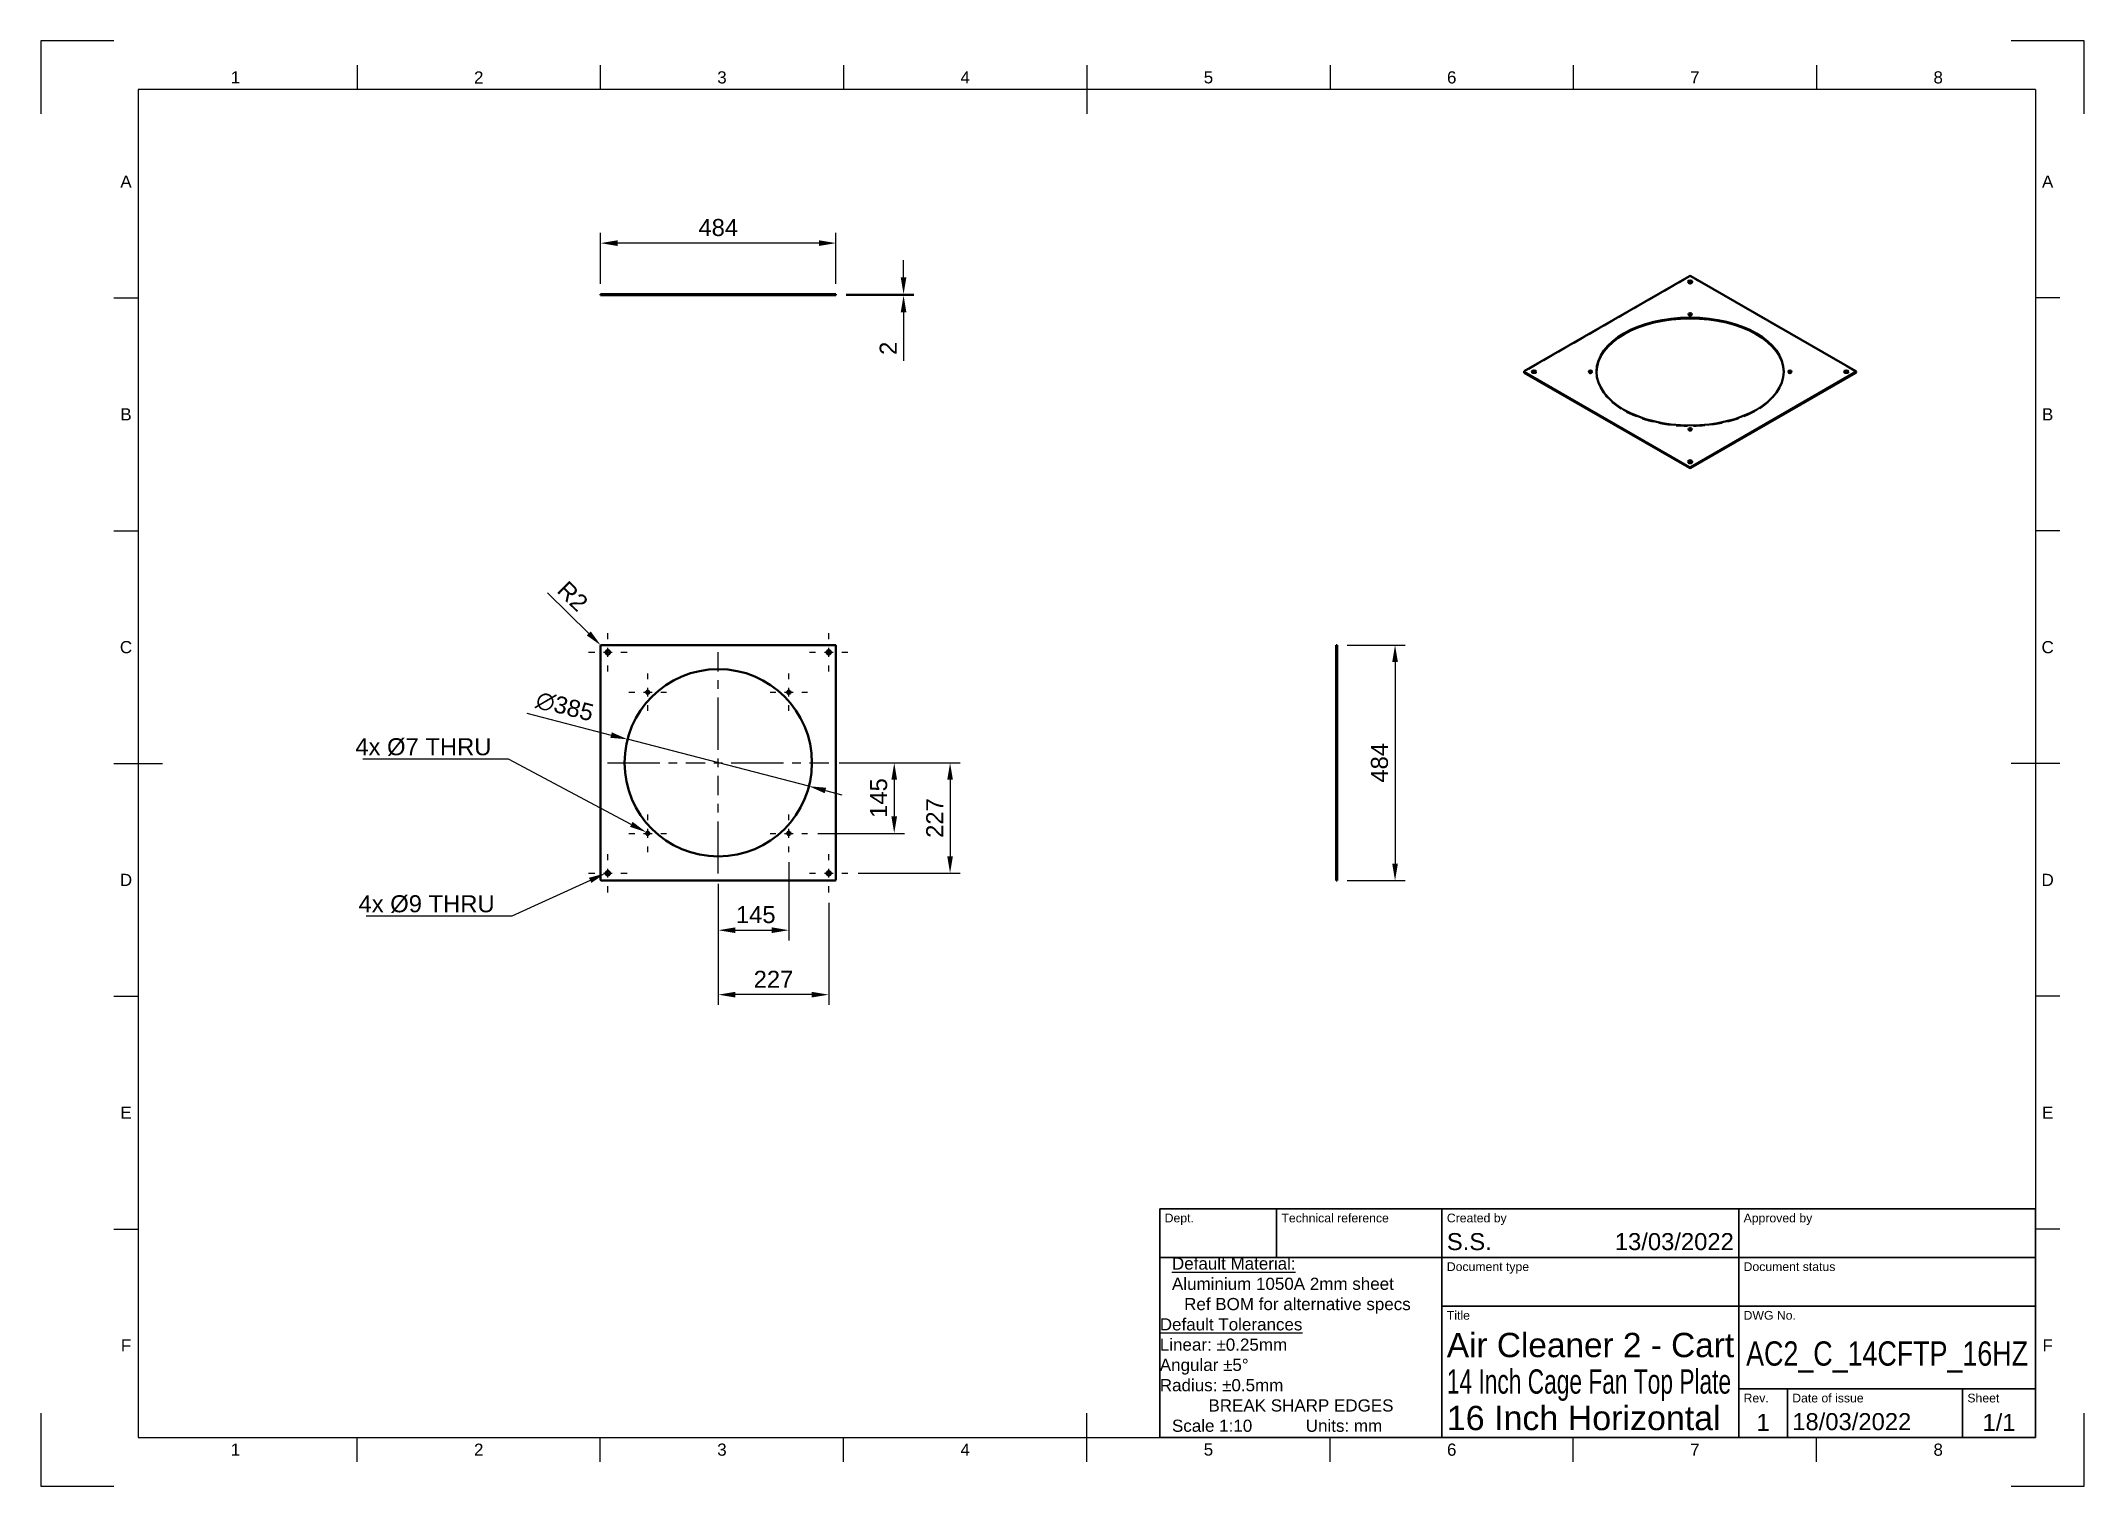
# Model space of a CAD drawing. Header units: millimetres. Extents: x 0 to 420, y 0 to 297.
import ezdxf
from ezdxf import colors
from ezdxf.entities.mleader import LeaderData, LeaderLine
from ezdxf.enums import TextEntityAlignment as Align
from ezdxf.math import Vec2, Vec3

# ---------------------------------------------------------------- set-up
doc = ezdxf.new("R2010")
doc.units = ezdxf.units.MM
doc.header["$LTSCALE"] = 0.75
doc.linetypes.add('CENTER2', pattern=[28.575, 19.05, -3.175, 3.175, -3.175])
doc.linetypes.add('HIDDEN2', pattern=[4.7625, 3.175, -1.5875])
for name, color, linetype, lineweight in [('Annotations', 7, 'Continuous', 25), ('Border', 7, 'Continuous', 25), ('Center Lines', 7, 'CENTER2', 25), ('Dimensions', 7, 'Continuous', 25), ('Hidden', 7, 'HIDDEN2', 25), ('Hidden Narrow', 7, 'HIDDEN2', 25), ('TitleBlock', 7, 'Continuous', 35), ('Visible', 7, 'Continuous', 50), ('Visible Narrow', 7, 'Continuous', 25)]:
    doc.layers.add(name, color=color, linetype=linetype, lineweight=lineweight)
doc.styles.add('FusionTitle', font='arial.ttf')
doc.styles.get("Standard").update_dxf_attribs({"font": 'arial.ttf'})
doc.dimstyles.new('ISO-25', dxfattribs={"dimtxt": 3.5, "dimasz": 3.5, "dimexe": 2.1, "dimexo": 2.1, "dimgap": 1.4, "dimtad": 1, "dimzin": 12, "dimdsep": 46, "dimtxsty": 'Standard', "dimcen": 0, "dimclrd": 256, "dimclre": 256, "dimclrt": 256, "dimazin": 3, "dimtp": 0.1, "dimtm": 0.1, "dimtfac": 0.714286, "dimtmove": 0, "dimatfit": 3, "dimfxl": 1, "dimtzin": 12, "dimarcsym": 0})

# ---------------------------------------------------------------- blocks, each defined once
blk = doc.blocks.new('ISO_A3_SHEET')
at = {"layer": 'Border'}
for p, q in [((65, 292), (65, 287)), ((115, 292), (115, 287)), ((165, 292), (165, 287)), ((215, 292), (215, 282)), ((265, 292), (265, 287)), ((315, 292), (315, 287)), ((365, 292), (365, 287)), ((410, 287), (20, 287)), ((20, 287), (20, 10)), ((410, 287), (410, 10)), ((15, 244.16666), (20, 244.16666)), ((415, 244.16666), (410, 244.16666)), ((15, 196.33333), (20, 196.33333)), ((415, 196.33333), (410, 196.33333)), ((15, 148.5), (25, 148.5)), ((415, 148.5), (405, 148.5)), ((15, 100.66667), (20, 100.66667)), ((415, 100.66667), (410, 100.66667)), ((15, 52.83334), (20, 52.83334)), ((415, 52.83334), (410, 52.83334)), ((215, 5), (215, 15)), ((20, 10), (410, 10)), ((65, 5), (65, 10)), ((115, 5), (115, 10)), ((165, 5), (165, 10)), ((265, 5), (265, 10)), ((315, 5), (315, 10)), ((365, 5), (365, 10))]:
    blk.add_line(p, q, dxfattribs=at)
at = {"layer": 'Defpoints'}
for p, q in [((15, 297), (0, 297)), ((0, 297), (0, 282)), ((420, 297), (405, 297)), ((420, 282), (420, 297)), ((0, 15), (0, 0)), ((420, 0), (420, 15)), ((0, 0), (15, 0)), ((405, 0), (420, 0))]:
    blk.add_line(p, q, dxfattribs=at)
at = {"layer": 'Border', "style": 'FusionTitle'}
for s, p in [('1', (40, 289.5)), ('2', (90, 289.5)), ('3', (140, 289.5)), ('4', (190, 289.5)), ('5', (240, 289.5)), ('6', (290, 289.5)), ('7', (340, 289.5)), ('8', (390, 289.5)), ('A', (17.5, 268.08333)), ('A', (412.5, 268.08333)), ('B', (17.5, 220.25)), ('B', (412.5, 220.25)), ('C', (17.5, 172.41667)), ('C', (412.5, 172.41667)), ('D', (17.5, 124.58334)), ('D', (412.5, 124.58334)), ('E', (17.5, 76.75001)), ('E', (412.5, 76.75001)), ('F', (17.5, 28.91668)), ('F', (412.5, 28.91668)), ('1', (40, 7.5)), ('2', (90, 7.5)), ('3', (140, 7.5)), ('4', (190, 7.5)), ('5', (240, 7.5)), ('6', (290, 7.5)), ('7', (340, 7.5)), ('8', (390, 7.5))]:
    blk.add_text(s, height=2.5, dxfattribs=at).set_placement(p, align=Align.MIDDLE)
blk = doc.blocks.new('ISO_TITLEBLOCK')
at = {"layer": 'TitleBlock'}
for p, q in [((0, 47), (-180, 47)), ((-180, 47), (-180, 0)), ((-156, 37), (-156, 47)), ((-122, 0), (-122, 47)), ((-61, 0), (-61, 47)), ((0, 0), (0, 47)), ((-180, 37), (0, 37)), ((-122, 27), (0, 27)), ((-61, 10), (0, 10)), ((-51, 0), (-51, 10)), ((-15, 0), (-15, 10)), ((-180, 0), (0, 0))]:
    blk.add_line(p, q, dxfattribs=at)
at = {"layer": 'TitleBlock', "style": 'FusionTitle'}
for s, p in [('Dept.', (-179, 46)), ('Technical reference', (-155, 46)), ('Created by', (-121, 46)), ('Approved by', (-60, 46)), ('Document type', (-121, 36)), ('Document status', (-60, 36)), ('Title', (-121, 26)), ('DWG No.', (-60, 26)), ('Rev.', (-60, 9)), ('Date of issue', (-50, 9)), ('Sheet', (-14, 9))]:
    blk.add_text(s, height=1.8, dxfattribs=at).set_placement(p, align=Align.TOP_LEFT)
for tag, height, p in [('DEPT', 3.5, (-179, 42)), ('TECHNICAL_REFERENCE', 3.5, (-155, 42)), ('CREATED_BY', 3.5, (-121, 42)), ('APPROVED_BY', 3.5, (-60, 42)), ('DOCUMENT_TYPE', 3.5, (-121, 32)), ('DOCUMENT_STATUS', 3.5, (-60, 32)), ('TITLE_1', 5, (-121, 21.5)), ('TITLE_2', 5, (-121, 14)), ('TITLE_3', 5, (-121, 6.5)), ('DATE_OF_ISSUE', 3.5, (-50, 5))]:
    blk.add_attdef(tag, text='', height=height, dxfattribs=at).set_placement(p, align=Align.TOP_LEFT)
for tag, p in [('CREATED_DATE', (-62, 42)), ('APPROVED_DATE', (-0.99, 42))]:
    blk.add_attdef(tag, text='', height=3.5, dxfattribs=at).set_placement(p, align=Align.TOP_RIGHT)
for tag, height, p in [('DRAWING_NUMBER', 5, (-30.5, 19.75)), ('REV', 3.5, (-56, 4.85)), ('SHEET', 3.5, (-7.5, 4.85))]:
    blk.add_attdef(tag, text='', height=height, dxfattribs=at).set_placement(p, align=Align.TOP_CENTER)
blk = doc.blocks.new('*D25')
at = {"layer": 'Defpoints', "color": 0, "transparency": 16777216}
for p in [(115.041397, 255.438354), (115.041397, 244.938354), (163.441397, 244.938354)]:
    blk.add_point(p, dxfattribs=at)
at = {"layer": 'Dimensions', "lineweight": -2, "transparency": 16777216}
for p, q in [((115.041397, 247.038354), (115.041397, 257.538354)), ((163.441397, 247.038354), (163.441397, 257.538354)), ((159.941397, 255.438354), (118.541397, 255.438354))]:
    blk.add_line(p, q, dxfattribs=at)
at = {"layer": 'Dimensions', "transparency": 16777216}
for points in [[(118.541397, 256.021688), (118.541397, 254.855021), (115.041397, 255.438354)], [(159.941397, 256.021688), (159.941397, 254.855021), (163.441397, 255.438354)]]:
    blk.add_solid(points, dxfattribs=at)
at = {"layer": 'Dimensions', "transparency": 16777216, "insert": (139.241397, 258.62536), "char_height": 3.5, "attachment_point": 5}
blk.add_mtext('484', dxfattribs=at)
blk = doc.blocks.new('*D26')
at = {"layer": 'Defpoints', "color": 0, "transparency": 16777216}
for p in [(266.44209, 172.84708), (266.44209, 124.44708), (278.356556, 124.44708)]:
    blk.add_point(p, dxfattribs=at)
at = {"layer": 'Dimensions', "lineweight": -2, "transparency": 16777216}
for p, q in [((268.54209, 172.84708), (280.456556, 172.84708)), ((278.356556, 169.34708), (278.356556, 127.94708)), ((268.54209, 124.44708), (280.456556, 124.44708))]:
    blk.add_line(p, q, dxfattribs=at)
at = {"layer": 'Dimensions', "transparency": 16777216}
for points in [[(277.773223, 169.34708), (278.939889, 169.34708), (278.356556, 172.84708)], [(277.773223, 127.94708), (278.939889, 127.94708), (278.356556, 124.44708)]]:
    blk.add_solid(points, dxfattribs=at)
at = {"layer": 'Dimensions', "transparency": 16777216, "insert": (275.169551, 148.64708), "char_height": 3.5, "attachment_point": 5, "rotation": 90}
blk.add_mtext('484', dxfattribs=at)
blk = doc.blocks.new('*D27')
at = {"layer": 'Defpoints', "color": 0, "transparency": 16777216}
for p in [(163.441397, 244.938354), (163.441397, 244.738354), (177.328074, 244.938354)]:
    blk.add_point(p, dxfattribs=at)
at = {"layer": 'Dimensions', "lineweight": -2, "transparency": 16777216}
for p, q in [((177.328074, 248.438354), (177.328074, 251.938354)), ((165.541397, 244.938354), (179.428074, 244.938354)), ((165.541397, 244.738354), (179.428074, 244.738354)), ((177.328074, 244.938354), (177.328074, 244.738354)), ((177.328074, 241.238354), (177.328074, 231.267294))]:
    blk.add_line(p, q, dxfattribs=at)
at = {"layer": 'Dimensions', "transparency": 16777216}
for points in [[(176.744741, 248.438354), (177.911407, 248.438354), (177.328074, 244.938354)], [(176.744741, 241.238354), (177.911407, 241.238354), (177.328074, 244.738354)]]:
    blk.add_solid(points, dxfattribs=at)
at = {"layer": 'Dimensions', "transparency": 16777216, "insert": (174.170912, 233.8264), "char_height": 3.5, "attachment_point": 5, "rotation": 90}
blk.add_mtext('2', dxfattribs=at)
blk = doc.blocks.new('*U10')
at = {"layer": 'Center Lines', "color": 0, "ltscale": 0.75, "transparency": 16777216}
for p, q in [((0, 2.678906), (0, 22.75)), ((-22.75, 0), (-2.678906, 0)), ((2.678906, 0), (22.75, 0)), ((0, -22.75), (0, -2.678906))]:
    blk.add_line(p, q, dxfattribs=at)
at = {"layer": 'Center Lines', "color": 0, "linetype": 'Continuous', "ltscale": 0.75, "transparency": 16777216}
for p, q in [((-0.892969, 0), (0.892969, 0)), ((0, -0.892969), (0, 0.892969))]:
    blk.add_line(p, q, dxfattribs=at)
blk = doc.blocks.new('*U11')
at = {"layer": 'Center Lines', "color": 0, "ltscale": 0.75, "transparency": 16777216}
for p, q in [((-3.95, 0), (-2.678906, 0)), ((0, 2.678906), (0, 3.95)), ((2.678906, 0), (3.95, 0)), ((0, -3.95), (0, -2.678906))]:
    blk.add_line(p, q, dxfattribs=at)
at = {"layer": 'Center Lines', "color": 0, "linetype": 'Continuous', "ltscale": 0.75, "transparency": 16777216}
for p, q in [((-0.892969, 0), (0.892969, 0)), ((0, -0.892969), (0, 0.892969))]:
    blk.add_line(p, q, dxfattribs=at)
blk = doc.blocks.new('*U12')
at = {"layer": 'Center Lines', "color": 0, "ltscale": 0.75, "transparency": 16777216}
for p, q in [((-3.95, 0), (-2.678906, 0)), ((0, 2.678906), (0, 3.95)), ((2.678906, 0), (3.95, 0)), ((0, -3.95), (0, -2.678906))]:
    blk.add_line(p, q, dxfattribs=at)
at = {"layer": 'Center Lines', "color": 0, "linetype": 'Continuous', "ltscale": 0.75, "transparency": 16777216}
for p, q in [((-0.892969, 0), (0.892969, 0)), ((0, -0.892969), (0, 0.892969))]:
    blk.add_line(p, q, dxfattribs=at)
blk = doc.blocks.new('*U13')
at = {"layer": 'Center Lines', "color": 0, "ltscale": 0.75, "transparency": 16777216}
for p, q in [((-3.95, 0), (-2.678906, 0)), ((0, 2.678906), (0, 3.95)), ((2.678906, 0), (3.95, 0)), ((0, -3.95), (0, -2.678906))]:
    blk.add_line(p, q, dxfattribs=at)
at = {"layer": 'Center Lines', "color": 0, "linetype": 'Continuous', "ltscale": 0.75, "transparency": 16777216}
for p, q in [((-0.892969, 0), (0.892969, 0)), ((0, -0.892969), (0, 0.892969))]:
    blk.add_line(p, q, dxfattribs=at)
blk = doc.blocks.new('*U14')
at = {"layer": 'Center Lines', "color": 0, "ltscale": 0.75, "transparency": 16777216}
for p, q in [((-3.95, 0), (-2.678906, 0)), ((0, 2.678906), (0, 3.95)), ((2.678906, 0), (3.95, 0)), ((0, -3.95), (0, -2.678906))]:
    blk.add_line(p, q, dxfattribs=at)
at = {"layer": 'Center Lines', "color": 0, "linetype": 'Continuous', "ltscale": 0.75, "transparency": 16777216}
for p, q in [((-0.892969, 0), (0.892969, 0)), ((0, -0.892969), (0, 0.892969))]:
    blk.add_line(p, q, dxfattribs=at)
blk = doc.blocks.new('*D28')
at = {"layer": 'Defpoints', "color": 0, "transparency": 16777216}
for p in [(153.741083, 130.29739), (139.241396, 125.89708), (153.741083, 114.240185)]:
    blk.add_point(p, dxfattribs=at)
at = {"layer": 'Dimensions', "lineweight": -2, "transparency": 16777216}
for p, q in [((153.741083, 128.19739), (153.741083, 112.140185)), ((139.241396, 123.79708), (139.241396, 112.140185)), ((142.741396, 114.240185), (150.241083, 114.240185))]:
    blk.add_line(p, q, dxfattribs=at)
at = {"layer": 'Dimensions', "transparency": 16777216}
for points in [[(142.741396, 114.823518), (142.741396, 113.656851), (139.241396, 114.240185)], [(150.241083, 114.823518), (150.241083, 113.656851), (153.741083, 114.240185)]]:
    blk.add_solid(points, dxfattribs=at)
at = {"layer": 'Dimensions', "transparency": 16777216, "insert": (146.940948, 117.42719), "char_height": 3.5, "attachment_point": 5}
blk.add_mtext('145', dxfattribs=at)
blk = doc.blocks.new('*D29')
at = {"layer": 'Defpoints', "color": 0, "transparency": 16777216}
for p in [(139.241396, 125.89708), (161.941402, 121.99708), (139.241396, 100.99708)]:
    blk.add_point(p, dxfattribs=at)
at = {"layer": 'Dimensions', "lineweight": -2, "transparency": 16777216}
for p, q in [((139.241396, 123.79708), (139.241396, 98.89708)), ((161.941402, 119.89708), (161.941402, 98.89708)), ((158.441402, 100.99708), (142.741396, 100.99708))]:
    blk.add_line(p, q, dxfattribs=at)
at = {"layer": 'Dimensions', "transparency": 16777216}
for points in [[(142.741396, 101.580413), (142.741396, 100.413747), (139.241396, 100.99708)], [(158.441402, 101.580413), (158.441402, 100.413747), (161.941402, 100.99708)]]:
    blk.add_solid(points, dxfattribs=at)
at = {"layer": 'Dimensions', "transparency": 16777216, "insert": (150.591399, 104.154242), "char_height": 3.5, "attachment_point": 5}
blk.add_mtext('227', dxfattribs=at)
blk = doc.blocks.new('*D30')
at = {"layer": 'Defpoints', "color": 0, "transparency": 16777216}
for p in [(120.604788, 153.467802), (157.878003, 143.826359)]:
    blk.add_point(p, dxfattribs=at)
at = {"layer": 'Dimensions', "lineweight": -2, "transparency": 16777216}
for p, q in [((99.918454, 158.818726), (117.216314, 154.344297)), ((157.878003, 143.826359), (120.604788, 153.467802)), ((161.266477, 142.949864), (164.654952, 142.073369))]:
    blk.add_line(p, q, dxfattribs=at)
at = {"layer": 'Dimensions', "transparency": 16777216}
for points in [[(117.362397, 154.909043), (117.070232, 153.779552), (120.604788, 153.467802)], [(161.41256, 143.514609), (161.120395, 142.385118), (157.878003, 143.826359)]]:
    blk.add_solid(points, dxfattribs=at)
at = {"layer": 'Dimensions', "transparency": 16777216, "insert": (107.695773, 160.199978), "char_height": 3.5, "attachment_point": 5, "rotation": 345.49721176}
blk.add_mtext('∅385', dxfattribs=at)
blk = doc.blocks.new('*U18')
at = {"layer": 'Center Lines', "color": 0, "ltscale": 0.75, "transparency": 16777216}
for p, q in [((-3.85, 0), (-2.678906, 0)), ((0, 2.678906), (0, 3.85)), ((2.678906, 0), (3.85, 0)), ((0, -3.85), (0, -2.678906))]:
    blk.add_line(p, q, dxfattribs=at)
at = {"layer": 'Center Lines', "color": 0, "linetype": 'Continuous', "ltscale": 0.75, "transparency": 16777216}
for p, q in [((-0.892969, 0), (0.892969, 0)), ((0, -0.892969), (0, 0.892969))]:
    blk.add_line(p, q, dxfattribs=at)
blk = doc.blocks.new('*U19')
at = {"layer": 'Center Lines', "color": 0, "ltscale": 0.75, "transparency": 16777216}
for p, q in [((-3.85, 0), (-2.678906, 0)), ((0, 2.678906), (0, 3.85)), ((2.678906, 0), (3.85, 0)), ((0, -3.85), (0, -2.678906))]:
    blk.add_line(p, q, dxfattribs=at)
at = {"layer": 'Center Lines', "color": 0, "linetype": 'Continuous', "ltscale": 0.75, "transparency": 16777216}
for p, q in [((-0.892969, 0), (0.892969, 0)), ((0, -0.892969), (0, 0.892969))]:
    blk.add_line(p, q, dxfattribs=at)
blk = doc.blocks.new('*U20')
at = {"layer": 'Center Lines', "color": 0, "ltscale": 0.75, "transparency": 16777216}
for p, q in [((-3.85, 0), (-2.678906, 0)), ((0, 2.678906), (0, 3.85)), ((2.678906, 0), (3.85, 0)), ((0, -3.85), (0, -2.678906))]:
    blk.add_line(p, q, dxfattribs=at)
at = {"layer": 'Center Lines', "color": 0, "linetype": 'Continuous', "ltscale": 0.75, "transparency": 16777216}
for p, q in [((-0.892969, 0), (0.892969, 0)), ((0, -0.892969), (0, 0.892969))]:
    blk.add_line(p, q, dxfattribs=at)
blk = doc.blocks.new('*U21')
at = {"layer": 'Center Lines', "color": 0, "ltscale": 0.75, "transparency": 16777216}
for p, q in [((-3.85, 0), (-2.678906, 0)), ((0, 2.678906), (0, 3.85)), ((2.678906, 0), (3.85, 0)), ((0, -3.85), (0, -2.678906))]:
    blk.add_line(p, q, dxfattribs=at)
at = {"layer": 'Center Lines', "color": 0, "linetype": 'Continuous', "ltscale": 0.75, "transparency": 16777216}
for p, q in [((-0.892969, 0), (0.892969, 0)), ((0, -0.892969), (0, 0.892969))]:
    blk.add_line(p, q, dxfattribs=at)
blk = doc.blocks.new('*D31')
at = {"layer": 'Defpoints', "color": 0, "transparency": 16777216}
for p in [(161.991396, 148.64708), (157.591083, 134.14739), (175.414386, 134.14739)]:
    blk.add_point(p, dxfattribs=at)
at = {"layer": 'Dimensions', "lineweight": -2, "transparency": 16777216}
for p, q in [((164.091396, 148.64708), (177.514386, 148.64708)), ((175.414386, 145.14708), (175.414386, 137.64739)), ((159.691083, 134.14739), (177.514386, 134.14739))]:
    blk.add_line(p, q, dxfattribs=at)
at = {"layer": 'Dimensions', "transparency": 16777216}
for points in [[(174.831053, 145.14708), (175.99772, 145.14708), (175.414386, 148.64708)], [(174.831053, 137.64739), (175.99772, 137.64739), (175.414386, 134.14739)]]:
    blk.add_solid(points, dxfattribs=at)
at = {"layer": 'Dimensions', "transparency": 16777216, "insert": (172.227381, 141.397235), "char_height": 3.5, "attachment_point": 5, "rotation": 90}
blk.add_mtext('145', dxfattribs=at)
blk = doc.blocks.new('*D32')
at = {"layer": 'Defpoints', "color": 0, "transparency": 16777216}
for p in [(161.991396, 148.64708), (165.891402, 125.94708), (186.891402, 125.94708)]:
    blk.add_point(p, dxfattribs=at)
at = {"layer": 'Dimensions', "lineweight": -2, "transparency": 16777216}
for p, q in [((164.091396, 148.64708), (188.991402, 148.64708)), ((186.891402, 145.14708), (186.891402, 129.44708)), ((167.991402, 125.94708), (188.991402, 125.94708))]:
    blk.add_line(p, q, dxfattribs=at)
at = {"layer": 'Dimensions', "transparency": 16777216}
for points in [[(186.308068, 145.14708), (187.474735, 145.14708), (186.891402, 148.64708)], [(186.308068, 129.44708), (187.474735, 129.44708), (186.891402, 125.94708)]]:
    blk.add_solid(points, dxfattribs=at)
at = {"layer": 'Dimensions', "transparency": 16777216, "insert": (183.734239, 137.29708), "char_height": 3.5, "attachment_point": 5, "rotation": 90}
blk.add_mtext('227', dxfattribs=at)
blk = doc.blocks.new('*D33')
at = {"layer": 'Defpoints', "color": 0, "transparency": 16777216}
for p in [(115.098876, 172.787394), (115.241396, 172.64708)]:
    blk.add_point(p, dxfattribs=at)
at = {"layer": 'Dimensions', "lineweight": -2, "transparency": 16777216}
for p, q in [((104.11904, 183.597265), (112.604773, 175.242889)), ((115.241396, 172.64708), (115.098876, 172.787394))]:
    blk.add_line(p, q, dxfattribs=at)
at = {"layer": 'Dimensions', "transparency": 16777216}
blk.add_solid([(113.014022, 175.658573), (112.195524, 174.827205), (115.098876, 172.787394)], dxfattribs=at)
at = {"layer": 'Dimensions', "transparency": 16777216, "insert": (109.329825, 182.89762), "char_height": 3.5, "attachment_point": 5, "rotation": 315.4469169}
blk.add_mtext('R2', dxfattribs=at)

msp = doc.modelspace()

# ---------------------------------------------------------------- linework, layer by layer
at = {"layer": 'Hidden', "extrusion": (1e-16, 0.817547, 0.575862)}
for p, q in [((338.871666, 248.498635, -27.921674), (304.930541, 228.953241, -0.173205)), ((373.095635, 228.953241, -0.173205), (339.154509, 248.498635, -27.921674)), ((338.563092, 247.521999, -26.187845), (338.563092, 247.35849, -26.303017)), ((339.463092, 247.521999, -26.187845), (339.463092, 247.35849, -26.303017)), ((338.66309, 240.843734, -16.706755), (338.66309, 240.680224, -16.821927)), ((339.36309, 240.843734, -16.706755), (339.36309, 240.680224, -16.821927)), ((306.460435, 228.8718, -0.057583), (306.460435, 229.035309, 0.057589)), ((307.360435, 228.8718, -0.057583), (307.360435, 229.035309, 0.057589)), ((318.157431, 229.035313, 0.057584), (318.157431, 228.871804, -0.057588)), ((318.857431, 229.035313, 0.057584), (318.857431, 228.871804, -0.057588)), ((319.763088, 229.035311, 0.057586), (319.763088, 228.871802, -0.057586)), ((358.263088, 229.035311, 0.057586), (358.263088, 228.871802, -0.057586)), ((359.168745, 229.03531, 0.057588), (359.168745, 228.871801, -0.057584)), ((359.868745, 229.03531, 0.057588), (359.868745, 228.871801, -0.057584)), ((370.66574, 228.871804, -0.057589), (370.66574, 229.035314, 0.057583)), ((371.56574, 228.871804, -0.057589), (371.56574, 229.035314, 0.057583)), ((338.663085, 217.226889, 16.821927), (338.663085, 217.06338, 16.706755)), ((339.363085, 217.226889, 16.821927), (339.363085, 217.06338, 16.706755)), ((338.563084, 210.548623, 26.303017), (338.563084, 210.385114, 26.187845)), ((339.463084, 210.548623, 26.303017), (339.463084, 210.385114, 26.187845))]:
    msp.add_line(p, q, dxfattribs=at)
at = {"layer": 'Hidden', "extrusion": (0, 1, 0)}
for p, q in [((116.091391, 244.938354, 22.7), (116.091391, 244.738354, 22.7)), ((116.991391, 244.938354, 22.7), (116.991391, 244.738354, 22.7)), ((119.991397, 244.938354), (119.991397, 244.738355)), ((124.391706, 244.938354, 14.499687), (124.391706, 244.738354, 14.499687)), ((124.391709, 244.938354, -14.499691), (124.391709, 244.738354, -14.499691)), ((125.091706, 244.938354, 14.499687), (125.091706, 244.738354, 14.499687)), ((125.091709, 244.938354, -14.499691), (125.091709, 244.738354, -14.499691)), ((153.391084, 244.938354, 14.499691), (153.391084, 244.738354, 14.499691)), ((153.391087, 244.938354, -14.499687), (153.391087, 244.738354, -14.499687)), ((154.091084, 244.938354, 14.499691), (154.091084, 244.738354, 14.499691)), ((154.091087, 244.938354, -14.499687), (154.091087, 244.738354, -14.499687)), ((158.491397, 244.938354), (158.491397, 244.738355)), ((161.491403, 244.738354, 22.7), (161.491403, 244.938354, 22.7)), ((162.391403, 244.738354, 22.7), (162.391403, 244.938354, 22.7))]:
    msp.add_line(p, q, dxfattribs=at)
at = {"layer": 'Hidden', "extrusion": (1, 2.967e-13, 2.968e-13)}
for p, q in [((266.24209, 171.797081, 22.700006), (266.44209, 171.797081, 22.700006)), ((266.24209, 170.897081, 22.700006), (266.44209, 170.897081, 22.700006)), ((266.44209, 167.89708), (266.242091, 167.89708)), ((266.44209, 163.496771, 14.499687), (266.24209, 163.496771, 14.499687)), ((266.44209, 163.496768, -14.499691), (266.24209, 163.496768, -14.499691)), ((266.44209, 162.796771, 14.499687), (266.24209, 162.796771, 14.499687)), ((266.44209, 162.796768, -14.499691), (266.24209, 162.796768, -14.499691)), ((266.44209, 134.497393, 14.499691), (266.24209, 134.497393, 14.499691)), ((266.44209, 134.49739, -14.499687), (266.24209, 134.49739, -14.499687)), ((266.44209, 133.797393, 14.499691), (266.24209, 133.797393, 14.499691)), ((266.44209, 133.79739, -14.499687), (266.24209, 133.79739, -14.499687)), ((266.44209, 126.39708, 22.700006), (266.24209, 126.39708, 22.700006)), ((266.44209, 129.39708), (266.242091, 129.39708)), ((266.44209, 125.49708, 22.700006), (266.24209, 125.49708, 22.700006))]:
    msp.add_line(p, q, dxfattribs=at)
at = {"layer": 'Hidden', "extrusion": (1e-16, 0.817547, 0.575862)}
for centre, radius, start, end in [((-339.013088, -165.78671, 187.080322), 0.2, 225, 315), ((-339.013092, -163.948237, 187.080322), 0.45, 341.609757, 198.390243), ((-339.01309, -152.351241, 187.080322), 0.35, 336.069593, 203.930407), ((-305.071962, -131.845585, 187.080322), 0.2, 315, 0), ((-318.507431, -131.845587, 187.080322), 0.35, 336.069593, 203.930407), ((-339.013088, -131.845585, 187.080323), 19.25, 359.577439, 180.422561), ((-359.518745, -131.845582, 187.080322), 0.35, 336.069593, 203.930407), ((-339.013085, -111.339928, 187.080322), 0.35, 336.069593, 203.930407), ((-339.013084, -99.742932, 187.080322), 0.45, 341.609757, 198.390243)]:
    msp.add_arc(centre, radius, start, end, dxfattribs=at)
at = {"layer": 'Hidden', "extrusion": (6.33e-14, -0.817547, -0.575862)}
msp.add_arc((306.910435, -131.845581, -187.080322), 0.45, 341.609757, 198.390243, dxfattribs=at)
at = {"layer": 'Hidden', "extrusion": (3.34e-14, -0.817547, -0.575862)}
msp.add_arc((371.11574, -131.845589, -187.080322), 0.45, 341.609757, 198.390243, dxfattribs=at)
at = {"layer": 'Hidden', "extrusion": (3.31e-14, -0.817547, -0.575862)}
msp.add_arc((372.954213, -131.845585, -187.080322), 0.2, 315, 0, dxfattribs=at)
at = {"layer": 'Hidden Narrow', "extrusion": (1e-16, 0.817547, 0.575862)}
for p, q in [((338.871666, 248.498635, -27.921674), (338.871666, 248.662145, -27.806502)), ((339.154509, 248.662145, -27.806502), (339.154509, 248.498635, -27.921674)), ((304.930541, 229.116751, -0.058032), (304.930541, 228.953872, -0.17276)), ((373.095635, 229.116751, -0.058032), (373.095635, 228.953872, -0.17276))]:
    msp.add_line(p, q, dxfattribs=at)
at = {"layer": 'Visible', "extrusion": (1e-16, 0.817547, 0.575862)}
for p, q in [((304.930541, 229.116751, -0.058032), (338.871666, 248.662145, -27.806502)), ((373.095635, 229.116751, -0.058032), (339.154509, 248.662145, -27.806502)), ((304.871962, 228.871802, -0.057586), (304.871962, 229.035311, 0.057586)), ((338.871666, 209.408478, 27.921674), (304.930541, 228.953872, 0.173205)), ((338.871666, 209.244969, 27.806502), (304.930541, 228.790363, 0.058032)), ((339.154509, 209.408478, 27.921674), (373.095635, 228.953872, 0.173205)), ((373.095635, 228.790363, 0.058032), (339.154509, 209.244969, 27.806502)), ((373.154213, 228.871802, -0.057586), (373.154213, 229.035311, 0.057586))]:
    msp.add_line(p, q, dxfattribs=at)
at = {"layer": 'Visible', "extrusion": (0, 1, 0)}
for p, q in [((115.041397, 244.738354, 24), (115.041397, 244.938354, 24)), ((115.241397, 244.938354, 24.2), (163.241397, 244.938354, 24.2)), ((163.241397, 244.738354, 24.2), (115.241397, 244.738354, 24.2)), ((163.441397, 244.938354, 24), (163.441397, 244.738354, 24))]:
    msp.add_line(p, q, dxfattribs=at)
at = {"layer": 'Visible'}
for p, q in [((115.041396, 124.64708, 0.1), (115.041396, 172.64708, 0.1)), ((115.241396, 172.84708, 0.1), (163.241396, 172.84708, 0.1)), ((163.441396, 124.64708, 0.1), (163.441396, 172.64708, 0.1)), ((115.241396, 124.44708, 0.1), (163.241396, 124.44708, 0.1))]:
    msp.add_line(p, q, dxfattribs=at)
at = {"layer": 'Visible', "extrusion": (1, 2.967e-13, 2.968e-13)}
for p, q in [((266.44209, 172.84708, 24), (266.24209, 172.84708, 24)), ((266.24209, 124.64708, 24.2), (266.24209, 172.64708, 24.2)), ((266.44209, 124.64708, 24.2), (266.44209, 172.64708, 24.2)), ((266.44209, 124.44708, 24), (266.24209, 124.44708, 24))]:
    msp.add_line(p, q, dxfattribs=at)
at = {"layer": 'Visible', "extrusion": (1e-16, 0.817547, 0.575862)}
for centre, radius in [((-339.013092, -163.948237, 187.280322), 0.45), ((-339.013088, -131.845585, 187.280322), 19.25), ((-339.013084, -99.742932, 187.280322), 0.45)]:
    msp.add_circle(centre, radius, dxfattribs=at)
at = {"layer": 'Visible', "extrusion": (3.26e-14, -0.817547, -0.575862)}
for centre in [(339.01309, -152.351241, -187.280322), (318.507431, -131.845587, -187.280322), (359.518745, -131.845582, -187.280322), (339.013085, -111.339928, -187.280322)]:
    msp.add_circle(centre, 0.35, dxfattribs=at)
at = {"layer": 'Visible', "extrusion": (6.34e-14, -0.817547, -0.575862)}
msp.add_circle((306.910435, -131.845581, -187.280322), 0.45, dxfattribs=at)
at = {"layer": 'Visible', "extrusion": (3.35e-14, -0.817547, -0.575862)}
msp.add_circle((371.11574, -131.845589, -187.280322), 0.45, dxfattribs=at)
at = {"layer": 'Visible', "extrusion": (0, -8.97e-14, -1)}
msp.add_circle((-116.54139, 171.347081, -0.1), 0.45, dxfattribs=at)
at = {"layer": 'Visible'}
for centre, radius in [((161.941402, 171.347081, 0.1), 0.45), ((139.241396, 148.64708, 0.1), 19.25), ((116.54139, 125.94708, 0.1), 0.45)]:
    msp.add_circle(centre, radius, dxfattribs=at)
at = {"layer": 'Visible', "extrusion": (0, -4.62e-14, -1)}
for centre in [(-124.741709, 163.146771, -0.1), (-153.741087, 163.146768, -0.1), (-124.741705, 134.147393, -0.1), (-153.741083, 134.14739, -0.1)]:
    msp.add_circle(centre, 0.35, dxfattribs=at)
at = {"layer": 'Visible', "extrusion": (-1e-16, -4.75e-14, -1)}
msp.add_circle((-161.941402, 125.94708, -0.1), 0.45, dxfattribs=at)
at = {"layer": 'Visible', "extrusion": (3.3e-14, -0.817547, -0.575862)}
msp.add_arc((339.013088, -165.78671, -187.280322), 0.2, 225, 315, dxfattribs=at)
at = {"layer": 'Visible', "extrusion": (0, 1, 0)}
for centre, start, end in [((-115.241397, 24, 244.938354), 0, 90), ((-163.241397, 24, 244.938354), 90, 180)]:
    msp.add_arc(centre, 0.2, start, end, dxfattribs=at)
at = {"layer": 'Visible', "extrusion": (1e-16, -1, 8.89e-14)}
msp.add_arc((115.241397, 24, -244.738354), 0.2, 90, 180, dxfattribs=at)
at = {"layer": 'Visible', "extrusion": (-6e-16, -1, 4.75e-14)}
msp.add_arc((163.241397, 24, -244.738354), 0.2, 0, 90, dxfattribs=at)
at = {"layer": 'Visible', "extrusion": (1e-16, 0.817547, 0.575862)}
for centre, radius, start, end in [((-339.013092, -163.948237, 187.080322), 0.45, 198.390243, 341.609757), ((-339.013088, -131.845585, 187.080323), 19.25, 180.422561, 359.577439), ((-339.01309, -152.351241, 187.080322), 0.35, 203.930407, 336.069593), ((-305.071962, -131.845585, 187.080322), 0.2, 0, 45), ((-318.507431, -131.845587, 187.080322), 0.35, 203.930407, 336.069593), ((-359.518745, -131.845582, 187.080322), 0.35, 203.930407, 336.069593), ((-372.954213, -131.845585, 187.280322), 0.2, 135, 225), ((-339.013085, -111.339928, 187.080322), 0.35, 203.930407, 336.069593), ((-339.013084, -99.742932, 187.080322), 0.45, 198.390243, 341.609757), ((-339.013088, -97.904459, 187.280322), 0.2, 45, 135)]:
    msp.add_arc(centre, radius, start, end, dxfattribs=at)
at = {"layer": 'Visible', "extrusion": (6.3e-14, -0.817547, -0.575862)}
msp.add_arc((305.071962, -131.845585, -187.280322), 0.2, 135, 225, dxfattribs=at)
at = {"layer": 'Visible', "extrusion": (6.35e-14, -0.817547, -0.575862)}
msp.add_arc((306.910435, -131.845581, -187.080322), 0.45, 198.390243, 341.609757, dxfattribs=at)
at = {"layer": 'Visible', "extrusion": (3.36e-14, -0.817547, -0.575862)}
msp.add_arc((371.11574, -131.845589, -187.080322), 0.45, 198.390243, 341.609757, dxfattribs=at)
at = {"layer": 'Visible', "extrusion": (3.26e-14, -0.817547, -0.575862)}
msp.add_arc((372.954213, -131.845585, -187.080322), 0.2, 0, 45, dxfattribs=at)
at = {"layer": 'Visible', "extrusion": (6.29e-14, -0.817547, -0.575862)}
msp.add_arc((339.013088, -97.904459, -187.080322), 0.2, 45, 135, dxfattribs=at)
at = {"layer": 'Visible', "extrusion": (-6e-16, -8.97e-14, -1)}
msp.add_arc((-115.241396, 172.64708, -0.1), 0.2, 0, 90, dxfattribs=at)
at = {"layer": 'Visible', "extrusion": (0, -4.67e-14, -1)}
msp.add_arc((-163.241396, 172.64708, -0.1), 0.2, 90, 180, dxfattribs=at)
at = {"layer": 'Visible', "extrusion": (1, 2.967e-13, 2.968e-13)}
for centre, start, end in [((172.64708, 24, 266.24209), 0, 90), ((124.64708, 24, 266.44209), 90, 180)]:
    msp.add_arc(centre, 0.2, start, end, dxfattribs=at)
at = {"layer": 'Visible', "extrusion": (-1, -3.864e-13, -2.962e-13)}
msp.add_arc((-172.64708, 24, -266.44209), 0.2, 90, 180, dxfattribs=at)
at = {"layer": 'Visible'}
for centre, start, end in [((115.241396, 124.64708, 0.1), 180, 270), ((163.241396, 124.64708, 0.1), 270, 0)]:
    msp.add_arc(centre, 0.2, start, end, dxfattribs=at)
at = {"layer": 'Visible', "extrusion": (-1, -3.856e-13, -2.969e-13)}
msp.add_arc((-124.64708, 24, -266.24209), 0.2, 0, 90, dxfattribs=at)
at = {"layer": 'Visible Narrow', "extrusion": (1e-16, 0.817547, 0.575862)}
for p, q in [((304.930541, 228.790363, 0.058032), (304.930541, 228.953872, 0.173205)), ((373.095635, 228.790363, 0.058032), (373.095635, 228.953872, 0.173205)), ((338.871666, 209.244969, 27.806502), (338.871666, 209.408478, 27.921674)), ((339.154509, 209.408478, 27.921674), (339.154509, 209.244969, 27.806502))]:
    msp.add_line(p, q, dxfattribs=at)

# ---------------------------------------------------------------- block references
at = {"layer": 'Border'}
msp.add_blockref('ISO_A3_SHEET', (0, 0), dxfattribs=at)
at = {"layer": 'Center Lines', "ltscale": 0.75}
for name, p in [('*U14', (116.54139, 171.347081)), ('*U13', (161.941402, 171.347081)), ('*U10', (139.241396, 148.64708)), ('*U18', (124.741709, 163.146771)), ('*U19', (153.741087, 163.146768)), ('*U21', (124.741705, 134.147393)), ('*U20', (153.741083, 134.14739)), ('*U11', (116.54139, 125.94708)), ('*U12', (161.941402, 125.94708))]:
    msp.add_blockref(name, p, dxfattribs=at)
at = {"layer": 'TitleBlock'}
ref = msp.add_blockref('ISO_TITLEBLOCK', (410, 10), dxfattribs=at)
ref.add_attrib('DATE_OF_ISSUE', '18/03/2022', dxfattribs={"height": 3.5, "style": 'FusionTitle'}).set_placement((360, 15), align=Align.TOP_LEFT)
ref.add_attrib('REV', '1', dxfattribs={"height": 3.5, "style": 'FusionTitle'}).set_placement((354, 14.85), align=Align.TOP_CENTER)
ref.add_attrib('TITLE_3', '16 Inch Horizontal', dxfattribs={"height": 5, "style": 'FusionTitle'}).set_placement((289, 16.5), align=Align.TOP_LEFT)
ref.add_attrib('CREATED_DATE', '13/03/2022', dxfattribs={"height": 3.5, "style": 'FusionTitle'}).set_placement((348, 52), align=Align.TOP_RIGHT)
ref.add_attrib('SHEET', '1/1', dxfattribs={"height": 3.5, "style": 'FusionTitle'}).set_placement((402.5, 14.85), align=Align.TOP_CENTER)
ref.add_attrib('TITLE_2', '14 Inch Cage Fan Top Plate', dxfattribs={"height": 5, "style": 'FusionTitle', "width": 0.668927}).set_placement((289, 24), align=Align.TOP_LEFT)
ref.add_attrib('DRAWING_NUMBER', 'AC2_C_14CFTP_16HZ', dxfattribs={"height": 5, "style": 'FusionTitle', "width": 0.789872}).set_placement((379.5, 29.751432), align=Align.TOP_CENTER)
ref.add_attrib('TITLE_1', 'Air Cleaner 2 - Cart', dxfattribs={"height": 5, "style": 'FusionTitle', "width": 0.98161}).set_placement((289, 31.5), align=Align.TOP_LEFT)
ref.add_attrib('CREATED_BY', 'S.S.', dxfattribs={"height": 3.5, "style": 'FusionTitle'}).set_placement((289, 52), align=Align.TOP_LEFT)

# ---------------------------------------------------------------- texts
at = {"layer": 'Annotations', "insert": (230, 47), "char_height": 2.5, "attachment_point": 1}
msp.add_mtext_dynamic_manual_height_columns('\\pi-2.5,l5;{\\LDefault Material: ^J}Aluminium 1050A 2mm sheet\\P\\pi2.5,l2.5;Ref BOM for alternative specs\\P\\pi0,l0;{\\LDefault Tolerances^J}Linear: ±0.25mm ^JAngular ±5° ^JRadius: ±0.5mm^J^IBREAK SHARP EDGES\\P\\pl2.5;Scale 1:10^I^IUnits: mm', width=58, gutter_width=17.5, heights=[0], dxfattribs=at)

# ---------------------------------------------------------------- dimensions: what is measured, and where the dimension line sits
at = {"layer": 'Dimensions'}
for p1, p2, distance, picture, middle in [((163.441397, 244.938354), (115.041397, 244.938354), -10.5, '*D25', (139.241397, 258.62536)), ((266.44209, 172.84708), (266.44209, 124.44708), 11.914466, '*D26', (275.169551, 148.64708))]:
    dim = msp.add_aligned_dim(p1=p1, p2=p2, distance=distance, dimstyle='ISO-25', override={"dimlfac": 10, "dimclrd": 256, "dimclre": 256}, dxfattribs=at)
    dim.commit()
    dim.dimension.update_dxf_attribs({"geometry": picture, "text_midpoint": middle})
dim = msp.add_linear_dim(base=(177.328074, 244.938354), p1=(163.441397, 244.738354), p2=(163.441397, 244.938354), angle=90, dimstyle='ISO-25', override={"dimlfac": 10}, dxfattribs=at)
dim.commit()
dim.dimension.update_dxf_attribs({"geometry": '*D27', "text_midpoint": (177.328074, 233.8264), "dimtype": 161})
dim = msp.add_radius_dim(center=(115.241396, 172.64708), mpoint=(115.098876, 172.787394), dimstyle='ISO-25', override={"dimlfac": 10, "dimse1": 1, "dimclrd": 256, "dimclre": 256}, dxfattribs=at)
dim.commit()
dim.dimension.update_dxf_attribs({"geometry": '*D33', "text_midpoint": (107.114855, 180.647824), "dimtype": 164})
dim = msp.add_diameter_dim_2p(p1=(157.878003, 143.826359), p2=(120.604788, 153.467802), dimstyle='ISO-25', override={"dimlfac": 10}, dxfattribs=at)
dim.commit()
dim.dimension.update_dxf_attribs({"geometry": '*D30', "text_midpoint": (107.695773, 160.199978)})
for base, p2, picture, middle in [((175.414386, 134.14739), (157.591083, 134.14739), '*D31', (172.227381, 141.397235)), ((186.891402, 125.94708), (165.891402, 125.94708), '*D32', (183.734239, 137.29708))]:
    dim = msp.add_linear_dim(base=base, p1=(161.991396, 148.64708), p2=p2, angle=90, dimstyle='ISO-25', override={"dimlfac": 10, "dimclrd": 256, "dimclre": 256}, dxfattribs=at)
    dim.commit()
    dim.dimension.update_dxf_attribs({"geometry": picture, "text_midpoint": middle})
dim = msp.add_linear_dim(base=(153.741083, 114.240185), p1=(139.241396, 125.89708), p2=(153.741083, 130.29739), dimstyle='ISO-25', override={"dimlfac": 10}, dxfattribs=at)
dim.commit()
dim.dimension.update_dxf_attribs({"geometry": '*D28', "text_midpoint": (146.940948, 114.240185), "dimtype": 160})
dim = msp.add_linear_dim(base=(139.241396, 100.99708), p1=(161.941402, 121.99708), p2=(139.241396, 125.89708), dimstyle='ISO-25', override={"dimlfac": 10, "dimclrd": 256, "dimclre": 256}, dxfattribs=at)
dim.commit()
dim.dimension.update_dxf_attribs({"geometry": '*D29', "text_midpoint": (150.591399, 104.154242)})

# ---------------------------------------------------------------- leaders
at = {"layer": 'Annotations'}
ml = msp.add_multileader_mtext('Standard', dxfattribs=at)
ml.set_content('4x %%C7 THRU', color=256)
ml.set_leader_properties()
ml.build(insert=Vec2(0, 0))
ml.multileader.update_dxf_attribs({"text_left_attachment_type": 5, "text_right_attachment_type": 5, "dogleg_length": 3.5, "arrow_head_size": 3.5})
ctx = ml.context
ctx.base_point, ctx.char_height, ctx.arrow_head_size, ctx.landing_gap_size, ctx.plane_origin = Vec3(65.088909, 149.365205), 3.5, 3.5, 0, Vec3(123.865527, 133.610881)
ctx.left_attachment, ctx.right_attachment, ctx.text_align_type = 5, 5, 2
notes = []
notes.append((ctx, [(0, (1, 1, 0), (96.116194, 149.365205), (-1, 0), 3.5, [(0, [(124.460901, 134.356316)], 0, [])])]))
ctx.mtext.insert, ctx.mtext.alignment, ctx.mtext.flow_direction = Vec3(92.616194, 153.694127), 3, 5
ml = msp.add_multileader_mtext('Standard', dxfattribs=at)
ml.set_content('4x %%C9 THRU', color=256)
ml.set_leader_properties()
ml.build(insert=Vec2(0, 0))
ml.multileader.update_dxf_attribs({"text_left_attachment_type": 5, "text_right_attachment_type": 5, "dogleg_length": 3.5, "arrow_head_size": 3.5})
ctx = ml.context
ctx.base_point, ctx.char_height, ctx.arrow_head_size, ctx.landing_gap_size, ctx.plane_origin = Vec3(65.747809, 117.097013), 3.5, 3.5, 0, Vec3(116.591762, 126.394252)
ctx.left_attachment, ctx.right_attachment, ctx.text_align_type = 5, 5, 2
notes.append((ctx, [(0, (1, 1, 0), (96.775094, 117.097013), (-1, 0), 3.5, [(0, [(116.09139, 125.94708)], 0, [])])]))
ctx.mtext.insert, ctx.mtext.alignment, ctx.mtext.flow_direction = Vec3(93.275094, 121.425935), 3, 5
for ctx, leaders in notes:
    for number, flags, end, landing, length, lines in leaders:
        leader = LeaderData()
        leader.index, (leader.has_last_leader_line, leader.has_dogleg_vector, leader.attachment_direction) = number, flags
        leader.last_leader_point, leader.dogleg_vector, leader.dogleg_length = Vec3(end), Vec3(landing), length
        for number, points, colour, breaks in lines:
            line = LeaderLine()
            line.index, line.vertices, line.color, line.breaks = number, Vec3.list(points), colors.encode_raw_color(colour), breaks
            leader.lines.append(line)
        ctx.leaders.append(leader)

doc.saveas('drawing.dxf')
